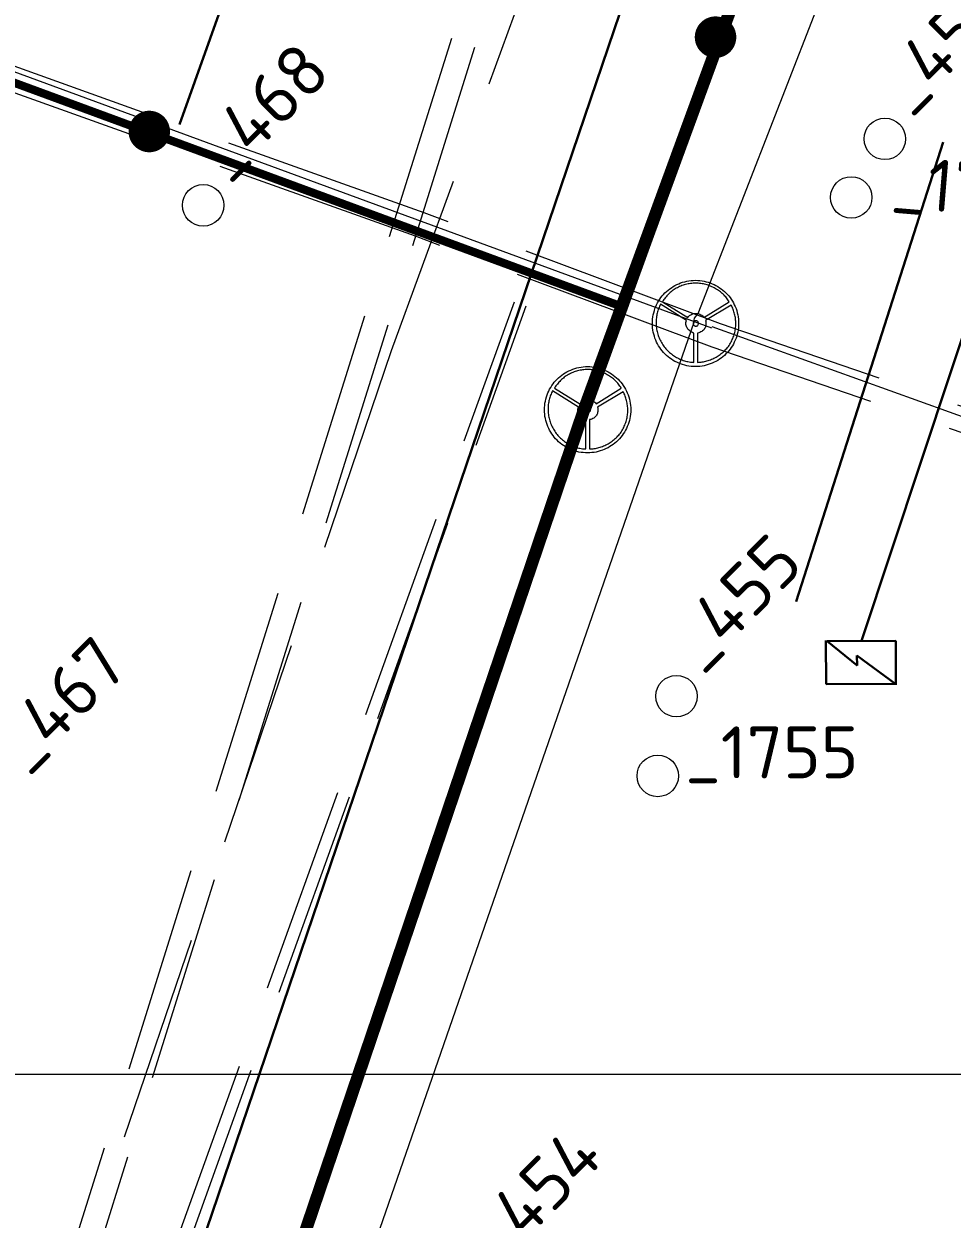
# Model space of a CAD drawing. Header units: millimetres. Extents: x 519 to 9564855, y -810 to 5021775.
# Drawn here: x 9531068.9 to 9531292.5, y 4998965.1 to 4999252.9 of the extents above; entities that cross this region are included whole.
import ezdxf

# ---------------------------------------------------------------- set-up
doc = ezdxf.new("R2010")
doc.units = ezdxf.units.MM
doc.header["$LTSCALE"] = 2
doc.header["$MEASUREMENT"] = 0
for name, pattern in [('92051501$0$DASHED', [0.75, 0.5, -0.25]), ('92051501$0$GROUND2', [35, 25, -10]), ('DASHED', [0.75, 0.5, -0.25])]:
    doc.linetypes.add(name, pattern=pattern)
for name, color, linetype in [('FIBERGLASS', 212, 'Continuous'), ('GRID_PULKOVO', 7, 'Continuous'), ('OilColl&Flowlines', 3, 'Continuous'), ('OLD WELLS(dr.bfr2000)', 24, 'Continuous'), ('ROAD_GROUND', 9, 'Continuous')]:
    doc.layers.add(name, color=color, linetype=linetype)
for name, color, linetype, lineweight in [('SteamInjInfrastructure', 25, 'Continuous', 100), ('Электро', 1, 'Continuous', 30), ('Электроснаб', 1, 'Continuous', 18), ('Электроснабжене', 1, 'Continuous', 18)]:
    doc.layers.add(name, color=color, linetype=linetype, lineweight=lineweight)
doc.styles.add('92051501$0$STANDARD', font='simplex.shx')
doc.styles.add('Elect', font='isocpeur.ttf')
doc.styles.add('GeoApp', font='', dxfattribs={"height": 1})
doc.styles.get('GeoApp').set_extended_font_data('D431', italic=True)
doc.linetypes.add('g5_122_n', pattern='A,1,-1,1.5,-0.3,["Н",GeoApp,S=1,R=0,X=0,Y=-0.5],-1.5,1.5,-1,4,-1,4,-1,3', length=20.8)
doc.linetypes.add('STM_LINE', pattern='A,0.5,-0.2,["S",92051501$0$STANDARD,S=0.1,R=0,X=-0.1,Y=-0.05],-0.05', length=0.75)

# ---------------------------------------------------------------- blocks, each defined once
blk = doc.blocks.new('A$C80b59c50')
at = {"color": 24, "linetype": 'g5_122_n', "lineweight": 30, "ltscale": 5}
blk.add_line((-987.71, -175.19, -25.78), (-1186.63, -760.58, -25.78), dxfattribs=at)

msp = doc.modelspace()

# ---------------------------------------------------------------- linework, layer by layer
at = {"layer": 'FIBERGLASS', "color": 5, "linetype": '92051501$0$DASHED', "lineweight": 0, "ltscale": 50}
for p, q in [((9531223.86101, 4999355.78128), (9531157.36101, 4999174.18128)), ((9531157.36101, 4999174.18128), (9531033.22401, 4998808.32628))]:
    msp.add_line(p, q, dxfattribs=at)
at = {"layer": 'FIBERGLASS', "linetype": 'DASHED', "lineweight": 0, "ltscale": 0.07, "const_width": 3}
msp.add_lwpolyline([(9531540.34582, 5000089.45611), (9531403.32848, 4999707.55452), (9531323.07565, 4999487.02054), (9531270.637, 4999342.455), (9531204.137, 4999160.855), (9531080, 4998795), (9531073, 4998720), (9531007, 4998000), (9530962, 4997500), (9530917, 4997000), (9530872, 4996500), (9530827, 4996000), (9530808, 4995740)], dxfattribs=at)
at = {"layer": 'GRID_PULKOVO', "lineweight": 0}
msp.add_line((9519000, 4999000), (9533000, 4999000), dxfattribs=at)
at = {"layer": 'OilColl&Flowlines', "lineweight": 0, "const_width": 2}
msp.add_lwpolyline([(9531270.637, 4999342.455), (9531205.437, 4999162.555), (9531204.737, 4999160.655), (9531204.137, 4999160.855), (9531212.837, 4999184.855), (9530837.037, 4999323.255), (9530845.737, 4999345.755)], dxfattribs=at)
at = {"layer": 'OilColl&Flowlines', "lineweight": 0, "const_width": 5}
for points in [[(9531235.7758, 4999252.18131, 1), (9531235.24716, 4999247.20933, 1)], [(9531099.37511, 4999229.46229, 1), (9531098.84646, 4999224.49031, 1)]]:
    msp.add_lwpolyline(points, format="xyb", close=True, dxfattribs=at)
at = {"layer": 'OilColl&Flowlines', "lineweight": 0}
for points in [[(9531204.69666, 4999170.36185), (9531204.69666, 4999170.36185), (9531205.22639, 4999170.35147), (9531205.74572, 4999170.30992), (9531206.26506, 4999170.23721), (9531206.77401, 4999170.15412), (9531207.27257, 4999170.02948), (9531207.76074, 4999169.89445), (9531208.24892, 4999169.72826), (9531208.71632, 4999169.5413), (9531209.17334, 4999169.33357), (9531209.61996, 4999169.10506), (9531210.05621, 4999168.85578), (9531210.48206, 4999168.58573), (9531210.88714, 4999168.2949), (9531211.28184, 4999167.9833), (9531211.65576, 4999167.66131), (9531212.01929, 4999167.31855), (9531212.36206, 4999166.95501), (9531212.69443, 4999166.58109), (9531213.00603, 4999166.1864), (9531213.29686, 4999165.78131), (9531213.56691, 4999165.35546), (9531213.8162, 4999164.91922), (9531214.0447, 4999164.47259), (9531214.26282, 4999164.01557), (9531214.44978, 4999163.53778), (9531214.61597, 4999163.06), (9531214.751, 4999162.56143), (9531214.86525, 4999162.06287), (9531214.95873, 4999161.55392), (9531215.03144, 4999161.03459), (9531215.07299, 4999160.50487), (9531215.08337, 4999159.97514), (9531215.08337, 4999159.97514), (9531215.07299, 4999159.43503), (9531215.03144, 4999158.90531), (9531214.95873, 4999158.38598), (9531214.86525, 4999157.87703), (9531214.751, 4999157.37847), (9531214.61597, 4999156.8799), (9531214.44978, 4999156.39173), (9531214.26282, 4999155.92433), (9531214.0447, 4999155.46731), (9531213.8162, 4999155.02068), (9531213.56691, 4999154.58444), (9531213.29686, 4999154.15859), (9531213.00603, 4999153.7535), (9531212.69443, 4999153.35881), (9531212.36206, 4999152.98489), (9531212.01929, 4999152.62135), (9531211.65576, 4999152.27859), (9531211.28184, 4999151.9566), (9531210.88714, 4999151.645), (9531210.48206, 4999151.35417), (9531210.05621, 4999151.08412), (9531209.61996, 4999150.83484), (9531209.17334, 4999150.60633), (9531208.71632, 4999150.3986), (9531208.24892, 4999150.21164), (9531207.76074, 4999150.05583), (9531207.27257, 4999149.91042), (9531206.77401, 4999149.79617), (9531206.26506, 4999149.70269), (9531205.74572, 4999149.64037), (9531205.22639, 4999149.59882), (9531204.69666, 4999149.58843), (9531204.69666, 4999149.58843), (9531204.15655, 4999149.59882), (9531203.62683, 4999149.64037), (9531203.1075, 4999149.70269), (9531202.59855, 4999149.79617), (9531202.0896, 4999149.91042), (9531201.60142, 4999150.05583), (9531201.11325, 4999150.21164), (9531200.64585, 4999150.3986), (9531200.17844, 4999150.60633), (9531199.73182, 4999150.83484), (9531199.29557, 4999151.08412), (9531198.88011, 4999151.35417), (9531198.47502, 4999151.645), (9531198.08033, 4999151.9566), (9531197.70641, 4999152.27859), (9531197.34287, 4999152.62135), (9531197.00011, 4999152.98489), (9531196.66774, 4999153.35881), (9531196.36652, 4999153.7535), (9531196.07569, 4999154.15859), (9531195.80564, 4999154.58444), (9531195.55636, 4999155.02068), (9531195.32785, 4999155.46731), (9531195.12012, 4999155.92433), (9531194.93316, 4999156.39173), (9531194.77735, 4999156.8799), (9531194.63194, 4999157.37847), (9531194.51769, 4999157.87703), (9531194.42421, 4999158.38598), (9531194.36189, 4999158.90531), (9531194.32034, 4999159.43503), (9531194.30995, 4999159.97514), (9531194.30995, 4999159.97514), (9531194.32034, 4999160.50487), (9531194.36189, 4999161.03459), (9531194.42421, 4999161.55392), (9531194.51769, 4999162.06287), (9531194.63194, 4999162.56143), (9531194.77735, 4999163.06), (9531194.93316, 4999163.53778), (9531195.12012, 4999164.01557), (9531195.32785, 4999164.47259), (9531195.55636, 4999164.91922), (9531195.80564, 4999165.35546), (9531196.07569, 4999165.78131), (9531196.36652, 4999166.1864), (9531196.66774, 4999166.58109), (9531197.00011, 4999166.95501), (9531197.34287, 4999167.31855), (9531197.70641, 4999167.66131), (9531198.08033, 4999167.9833), (9531198.47502, 4999168.2949), (9531198.88011, 4999168.58573), (9531199.29557, 4999168.85578), (9531199.73182, 4999169.10506), (9531200.17844, 4999169.33357), (9531200.64585, 4999169.5413), (9531201.11325, 4999169.72826), (9531201.60142, 4999169.89445), (9531202.0896, 4999170.02948), (9531202.59855, 4999170.15412), (9531203.1075, 4999170.23721), (9531203.62683, 4999170.30992), (9531204.15655, 4999170.35147), (9531204.69666, 4999170.36185)], [(9531202.82706, 4999161.39812), (9531202.82706, 4999161.39812), (9531203.03479, 4999161.6474), (9531203.27368, 4999161.86552), (9531203.53335, 4999162.0421), (9531203.79302, 4999162.17713), (9531204.07346, 4999162.27061), (9531204.36429, 4999162.34331), (9531204.65512, 4999162.37447), (9531204.94594, 4999162.37447), (9531205.22639, 4999162.34331), (9531205.50683, 4999162.28099), (9531205.76649, 4999162.1979), (9531206.00539, 4999162.08365), (9531206.2339, 4999161.94862), (9531206.42086, 4999161.78243), (9531206.58704, 4999161.60586), (9531206.72207, 4999161.39812), (9531212.80868, 4999165.21005), (9531212.80868, 4999165.21005), (9531212.66327, 4999165.44894), (9531212.49708, 4999165.67745), (9531212.3309, 4999165.90595), (9531212.15432, 4999166.13446), (9531211.96736, 4999166.35258), (9531211.7804, 4999166.5707), (9531211.57267, 4999166.77844), (9531211.36493, 4999166.98617), (9531211.14681, 4999167.18352), (9531210.92869, 4999167.38087), (9531210.6898, 4999167.56783), (9531210.4509, 4999167.7444), (9531210.21201, 4999167.92098), (9531209.96273, 4999168.08716), (9531209.70306, 4999168.25335), (9531209.44339, 4999168.39877), (9531209.17334, 4999168.54418), (9531208.90328, 4999168.68959), (9531208.62284, 4999168.81423), (9531208.3424, 4999168.93887), (9531208.06196, 4999169.05313), (9531207.77113, 4999169.157), (9531207.4803, 4999169.25048), (9531207.18947, 4999169.33357), (9531206.88826, 4999169.41666), (9531206.58704, 4999169.47898), (9531206.28583, 4999169.5413), (9531205.97423, 4999169.59324), (9531205.67301, 4999169.6244), (9531205.36141, 4999169.65556), (9531205.04981, 4999169.66594), (9531204.73821, 4999169.67633), (9531204.73821, 4999169.67633), (9531204.42661, 4999169.66594), (9531204.11501, 4999169.65556), (9531203.80341, 4999169.6244), (9531203.4918, 4999169.59324), (9531203.19059, 4999169.5413), (9531202.88938, 4999169.48937), (9531202.58816, 4999169.42705), (9531202.29733, 4999169.35434), (9531201.99612, 4999169.26086), (9531201.71568, 4999169.16738), (9531201.42485, 4999169.0739), (9531201.14441, 4999168.95965), (9531200.87435, 4999168.83501), (9531200.6043, 4999168.71037), (9531200.33424, 4999168.57534), (9531200.07458, 4999168.42993), (9531199.81491, 4999168.28451), (9531199.56563, 4999168.11832), (9531199.31635, 4999167.95214), (9531199.07745, 4999167.78595), (9531198.84895, 4999167.59899), (9531198.62044, 4999167.41203), (9531198.40232, 4999167.22507), (9531198.1842, 4999167.01733), (9531197.97646, 4999166.8096), (9531197.77911, 4999166.60186), (9531197.59215, 4999166.38374), (9531197.40519, 4999166.15524), (9531197.22862, 4999165.92673), (9531197.05204, 4999165.69822), (9531196.89624, 4999165.45933), (9531196.74044, 4999165.21005), (9531202.82706, 4999161.39812)], [(9531204.29158, 4999157.5862), (9531204.29158, 4999157.5862), (9531204.05269, 4999157.66929), (9531203.82418, 4999157.76277), (9531203.59567, 4999157.88741), (9531203.38794, 4999158.02244), (9531203.19059, 4999158.17824), (9531203.01402, 4999158.34443), (9531202.84783, 4999158.53139), (9531202.7128, 4999158.72874), (9531202.58816, 4999158.93647), (9531202.48429, 4999159.15459), (9531202.41159, 4999159.3831), (9531202.35965, 4999159.622), (9531202.33888, 4999159.87128), (9531202.34927, 4999160.12056), (9531202.39081, 4999160.36984), (9531202.46352, 4999160.62951), (9531196.26265, 4999164.52452), (9531196.26265, 4999164.52452), (9531196.12763, 4999164.27524), (9531196.00299, 4999164.02596), (9531195.88873, 4999163.76629), (9531195.78487, 4999163.50662), (9531195.681, 4999163.23657), (9531195.58752, 4999162.95613), (9531195.50442, 4999162.68607), (9531195.43172, 4999162.39525), (9531195.3694, 4999162.11481), (9531195.31746, 4999161.82398), (9531195.26553, 4999161.53315), (9531195.23437, 4999161.24232), (9531195.20321, 4999160.94111), (9531195.18244, 4999160.63989), (9531195.17205, 4999160.33868), (9531195.17205, 4999160.03746), (9531195.18244, 4999159.73625), (9531195.20321, 4999159.43503), (9531195.22398, 4999159.12343), (9531195.26553, 4999158.82222), (9531195.30708, 4999158.521), (9531195.3694, 4999158.21979), (9531195.43172, 4999157.91857), (9531195.50442, 4999157.61736), (9531195.58752, 4999157.31615), (9531195.681, 4999157.02532), (9531195.78487, 4999156.73449), (9531195.89912, 4999156.44366), (9531196.02376, 4999156.15283), (9531196.15879, 4999155.87239), (9531196.3042, 4999155.59195), (9531196.46, 4999155.31151), (9531196.46, 4999155.31151), (9531196.6158, 4999155.04146), (9531196.79238, 4999154.78179), (9531196.95856, 4999154.52212), (9531197.14552, 4999154.27284), (9531197.34287, 4999154.03394), (9531197.54022, 4999153.79505), (9531197.73757, 4999153.56654), (9531197.95569, 4999153.34842), (9531198.16342, 4999153.14069), (9531198.39193, 4999152.93295), (9531198.62044, 4999152.73561), (9531198.85933, 4999152.54865), (9531199.09823, 4999152.36168), (9531199.33712, 4999152.1955), (9531199.5864, 4999152.02931), (9531199.84607, 4999151.87351), (9531200.09535, 4999151.71771), (9531200.3654, 4999151.58268), (9531200.62507, 4999151.44765), (9531200.89513, 4999151.32301), (9531201.16518, 4999151.20876), (9531201.44562, 4999151.10489), (9531201.71568, 4999151.00103), (9531201.99612, 4999150.91793), (9531202.28695, 4999150.83484), (9531202.56739, 4999150.76213), (9531202.84783, 4999150.69981), (9531203.13866, 4999150.64788), (9531203.42948, 4999150.59594), (9531203.70993, 4999150.56478), (9531204.00075, 4999150.54401), (9531204.29158, 4999150.52324), (9531204.29158, 4999157.5862)], [(9531207.08561, 4999160.62951), (9531207.08561, 4999160.62951), (9531207.14793, 4999160.35945), (9531207.17909, 4999160.0894), (9531207.17909, 4999159.82973), (9531207.15831, 4999159.58045), (9531207.11677, 4999159.33117), (9531207.05445, 4999159.09227), (9531206.96097, 4999158.87415), (9531206.8571, 4999158.66642), (9531206.72207, 4999158.46907), (9531206.55588, 4999158.28211), (9531206.37931, 4999158.12631), (9531206.18196, 4999157.97051), (9531205.96384, 4999157.84587), (9531205.72495, 4999157.742), (9531205.46528, 4999157.64852), (9531205.18484, 4999157.5862), (9531205.18484, 4999150.52324), (9531205.18484, 4999150.52324), (9531205.46528, 4999150.53362), (9531205.74572, 4999150.5544), (9531206.02616, 4999150.58556), (9531206.3066, 4999150.6271), (9531206.58704, 4999150.67904), (9531206.86749, 4999150.73097), (9531207.14793, 4999150.80368), (9531207.42837, 4999150.87638), (9531207.70881, 4999150.95948), (9531207.98925, 4999151.05296), (9531208.26969, 4999151.15683), (9531208.53975, 4999151.26069), (9531208.8098, 4999151.38533), (9531209.07986, 4999151.50997), (9531209.34991, 4999151.645), (9531209.60958, 4999151.79042), (9531209.86925, 4999151.93583), (9531210.12891, 4999152.10202), (9531210.37819, 4999152.2682), (9531210.62747, 4999152.44478), (9531210.86637, 4999152.62135), (9531211.10526, 4999152.8187), (9531211.33377, 4999153.01605), (9531211.56228, 4999153.22378), (9531211.7804, 4999153.43152), (9531211.98813, 4999153.66002), (9531212.19587, 4999153.88853), (9531212.39322, 4999154.12743), (9531212.58018, 4999154.36632), (9531212.76714, 4999154.6156), (9531212.93332, 4999154.87527), (9531213.09951, 4999155.14532), (9531213.09951, 4999155.14532), (9531213.25531, 4999155.42576), (9531213.40073, 4999155.70621), (9531213.53575, 4999155.99703), (9531213.66039, 4999156.27747), (9531213.76426, 4999156.5683), (9531213.86813, 4999156.86952), (9531213.96161, 4999157.16034), (9531214.0447, 4999157.45117), (9531214.11741, 4999157.75239), (9531214.19012, 4999158.0536), (9531214.24205, 4999158.34443), (9531214.2836, 4999158.64564), (9531214.31476, 4999158.94686), (9531214.34592, 4999159.24807), (9531214.3563, 4999159.5389), (9531214.36669, 4999159.84012), (9531214.36669, 4999160.14133), (9531214.34592, 4999160.43216), (9531214.32514, 4999160.72299), (9531214.29398, 4999161.0242), (9531214.26282, 4999161.31503), (9531214.21089, 4999161.59547), (9531214.15896, 4999161.8863), (9531214.08625, 4999162.16674), (9531214.01354, 4999162.44718), (9531213.93045, 4999162.72762), (9531213.83697, 4999163.00806), (9531213.74349, 4999163.27812), (9531213.62923, 4999163.53778), (9531213.51498, 4999163.80784), (9531213.39034, 4999164.06751), (9531213.25531, 4999164.31679), (9531207.08561, 4999160.62951)], [(9531204.77976, 4999160.62951), (9531204.77976, 4999160.62951), (9531204.64473, 4999160.61912), (9531204.52009, 4999160.57757), (9531204.41622, 4999160.51525), (9531204.31235, 4999160.44255), (9531204.23965, 4999160.33868), (9531204.17733, 4999160.23481), (9531204.13578, 4999160.11017), (9531204.12539, 4999159.97514), (9531204.12539, 4999159.97514), (9531204.13578, 4999159.84012), (9531204.17733, 4999159.72586), (9531204.23965, 4999159.61161), (9531204.31235, 4999159.51813), (9531204.41622, 4999159.43503), (9531204.52009, 4999159.3831), (9531204.64473, 4999159.34155), (9531204.77976, 4999159.33117), (9531204.77976, 4999159.33117), (9531204.91478, 4999159.34155), (9531205.02904, 4999159.3831), (9531205.14329, 4999159.43503), (9531205.23677, 4999159.51813), (9531205.31987, 4999159.61161), (9531205.3718, 4999159.72586), (9531205.41335, 4999159.84012), (9531205.42373, 4999159.97514), (9531205.42373, 4999159.97514), (9531205.41335, 4999160.11017), (9531205.3718, 4999160.23481), (9531205.31987, 4999160.33868), (9531205.23677, 4999160.44255), (9531205.14329, 4999160.51525), (9531205.02904, 4999160.57757), (9531204.91478, 4999160.61912), (9531204.77976, 4999160.62951)]]:
    msp.add_lwpolyline(points, dxfattribs=at)
at = {"layer": 'OLD WELLS(dr.bfr2000)', "lineweight": 0}
for centre in [(9531276.3, 4999225.2), (9531268.2, 4999211.1), (9531112.1, 4999209.2), (9531226.1, 4999091), (9531221.6, 4999071.8)]:
    msp.add_circle(centre, 5, dxfattribs=at)
at = {"layer": 'ROAD_GROUND', "linetype": '92051501$0$GROUND2', "lineweight": 0}
for points in [[(9531308.71398, 4999653.51574), (9531276.437, 4999583.355), (9531052.537, 4998868.155), (9531038.337, 4998758.655), (9530937.137, 4997742.255)], [(9531314.16483, 4999651.00811), (9531282.04828, 4999581.1961), (9531058.41971, 4998866.86311), (9531044.29864, 4998757.97181), (9530943.10748, 4997741.66054)], [(9531625.15206, 4999005.33816), (9531577.19413, 4999032.94136), (9531558.79652, 4999042.05651), (9531543.62613, 4999071.91641), (9531447.78333, 4999105.7877), (9531341.18814, 4999144.94144), (9531236.68357, 4999180.67048), (9531165.31943, 4999207.38182), (9531061.81653, 4999244.36765), (9530993.19149, 4999268.10225), (9530922.65195, 4999289.02208)], [(9531380.13313, 4999124.24451), (9531339.183, 4999139.286), (9531234.661, 4999175.021), (9531163.25816, 4999201.74682), (9531059.85536, 4999238.69722), (9530991.357, 4999262.388), (9530920.94597, 4999283.26971)], [(9531080.2253, 4998888.9996), (9531187.057, 4999185.994)], [(9531083.04822, 4998887.98416), (9531189.87992, 4999184.97857)]]:
    msp.add_lwpolyline(points, dxfattribs=at)
at = {"layer": 'SteamInjInfrastructure', "color": 6, "linetype": 'STM_LINE', "lineweight": 0, "ltscale": 15}
for p, q in [((9531231.29058, 4999183.11726), (9531451.884, 4999750.008)), ((9530888.188, 4999306.873), (9531234.569, 4999179.685)), ((9531225.28772, 4999189.64221, 0), (9531225.72397, 4999189.89147, 0)), ((9531225.72397, 4999189.89147, 0), (9531226.17061, 4999190.11997, 0)), ((9531226.17061, 4999190.11997, 0), (9531226.63802, 4999190.32768, 0)), ((9531226.63802, 4999190.32768, 0), (9531227.10542, 4999190.51463, 0)), ((9531227.10542, 4999190.51463, 0), (9531227.59361, 4999190.6808, 0)), ((9531227.417, 4999189.86025, 0), (9531227.13656, 4999189.74601, 0)), ((9531227.70783, 4999189.95372, 0), (9531227.417, 4999189.86025, 0)), ((9531227.59361, 4999190.6808, 0), (9531228.08178, 4999190.81581, 0)), ((9531227.98828, 4999190.04719, 0), (9531227.70783, 4999189.95372, 0)), ((9531228.2895, 4999190.14066, 0), (9531227.98828, 4999190.04719, 0)), ((9531228.08178, 4999190.81581, 0), (9531228.59074, 4999190.94043, 0)), ((9531228.58033, 4999190.21336, 0), (9531228.2895, 4999190.14066, 0)), ((9531228.88154, 4999190.27567, 0), (9531228.58033, 4999190.21336, 0)), ((9531228.59074, 4999190.94043, 0), (9531229.09969, 4999191.0235, 0)), ((9531229.18276, 4999190.32759, 0), (9531228.88154, 4999190.27567, 0)), ((9531229.09969, 4999191.0235, 0), (9531229.61903, 4999191.09619, 0)), ((9531229.48398, 4999190.37951, 0), (9531229.18276, 4999190.32759, 0)), ((9531229.79558, 4999190.41066, 0), (9531229.48398, 4999190.37951, 0)), ((9531229.61903, 4999191.09619, 0), (9531230.14875, 4999191.13772, 0)), ((9531230.10718, 4999190.44181, 0), (9531229.79558, 4999190.41066, 0)), ((9531230.41878, 4999190.45219, 0), (9531230.10718, 4999190.44181, 0)), ((9531230.14875, 4999191.13772, 0), (9531230.68886, 4999191.14809, 0)), ((9531230.73038, 4999190.46256, 0), (9531230.41878, 4999190.45219, 0)), ((9531230.68886, 4999191.14809, 0), (9531231.21858, 4999191.13768, 0)), ((9531231.04198, 4999190.45216, 0), (9531230.73038, 4999190.46256, 0)), ((9531231.35359, 4999190.44176, 0), (9531231.04198, 4999190.45216, 0)), ((9531231.21858, 4999191.13768, 0), (9531231.73792, 4999191.09611, 0)), ((9531231.66519, 4999190.41059, 0), (9531231.35359, 4999190.44176, 0)), ((9531231.9664, 4999190.37942, 0), (9531231.66519, 4999190.41059, 0)), ((9531231.73792, 4999191.09611, 0), (9531232.25725, 4999191.02339, 0)), ((9531232.278, 4999190.32748, 0), (9531231.9664, 4999190.37942, 0)), ((9531232.25725, 4999191.02339, 0), (9531232.7662, 4999190.94028, 0)), ((9531232.57921, 4999190.26515, 0), (9531232.278, 4999190.32748, 0)), ((9531232.88042, 4999190.20281, 0), (9531232.57921, 4999190.26515, 0)), ((9531232.7662, 4999190.94028, 0), (9531233.26475, 4999190.81562, 0)), ((9531233.18163, 4999190.11971, 0), (9531232.88042, 4999190.20281, 0)), ((9531233.47246, 4999190.03661, 0), (9531233.18163, 4999190.11971, 0)), ((9531233.26475, 4999190.81562, 0), (9531233.75292, 4999190.68057, 0)), ((9531233.76328, 4999189.94311, 0), (9531233.47246, 4999190.03661, 0)), ((9531233.75292, 4999190.68057, 0), (9531234.24109, 4999190.51437, 0)), ((9531234.05411, 4999189.83924, 0), (9531233.76328, 4999189.94311, 0)), ((9531234.33455, 4999189.72497, 0), (9531234.05411, 4999189.83924, 0)), ((9531234.24109, 4999190.51437, 0), (9531234.70849, 4999190.32739, 0)), ((9531234.70849, 4999190.32739, 0), (9531235.1655, 4999190.11964, 0)), ((9531235.1655, 4999190.11964, 0), (9531235.61212, 4999189.89111, 0)), ((9531235.61212, 4999189.89111, 0), (9531236.04835, 4999189.64182, 0)), ((9531222.06772, 4999186.56786, 0), (9531222.35857, 4999186.97293, 0)), ((9531222.35857, 4999186.97293, 0), (9531222.6598, 4999187.36762, 0)), ((9531222.6598, 4999187.36762, 0), (9531222.99218, 4999187.74153, 0)), ((9531222.99218, 4999187.74153, 0), (9531223.33496, 4999188.10505, 0)), ((9531223.39724, 4999186.94173, 0), (9531223.22066, 4999186.71323, 0)), ((9531223.33496, 4999188.10505, 0), (9531223.69851, 4999188.4478, 0)), ((9531223.58421, 4999187.17023, 0), (9531223.39724, 4999186.94173, 0)), ((9531223.77118, 4999187.38835, 0), (9531223.58421, 4999187.17023, 0)), ((9531223.69851, 4999188.4478, 0), (9531224.07244, 4999188.76977, 0)), ((9531223.96853, 4999187.59608, 0), (9531223.77118, 4999187.38835, 0)), ((9531224.17627, 4999187.8038, 0), (9531223.96853, 4999187.59608, 0)), ((9531224.07244, 4999188.76977, 0), (9531224.46715, 4999189.08136, 0)), ((9531224.3944, 4999188.01153, 0), (9531224.17627, 4999187.8038, 0)), ((9531224.61253, 4999188.19848, 0), (9531224.3944, 4999188.01153, 0)), ((9531224.46715, 4999189.08136, 0), (9531224.87224, 4999189.37217, 0)), ((9531224.84104, 4999188.38543, 0), (9531224.61253, 4999188.19848, 0)), ((9531225.06956, 4999188.57239, 0), (9531224.84104, 4999188.38543, 0)), ((9531224.87224, 4999189.37217, 0), (9531225.28772, 4999189.64221, 0)), ((9531225.30846, 4999188.73856, 0), (9531225.06956, 4999188.57239, 0)), ((9531225.55775, 4999188.90474, 0), (9531225.30846, 4999188.73856, 0)), ((9531225.80703, 4999189.07092, 0), (9531225.55775, 4999188.90474, 0)), ((9531226.06671, 4999189.21633, 0), (9531225.80703, 4999189.07092, 0)), ((9531226.32638, 4999189.36173, 0), (9531226.06671, 4999189.21633, 0)), ((9531226.59644, 4999189.49675, 0), (9531226.32638, 4999189.36173, 0)), ((9531226.8665, 4999189.62138, 0), (9531226.59644, 4999189.49675, 0)), ((9531227.13656, 4999189.74601, 0), (9531226.8665, 4999189.62138, 0)), ((9531234.61498, 4999189.60032, 0), (9531234.33455, 4999189.72497, 0)), ((9531234.89542, 4999189.47567, 0), (9531234.61498, 4999189.60032, 0)), ((9531235.16547, 4999189.33025, 0), (9531234.89542, 4999189.47567, 0)), ((9531235.43552, 4999189.18482, 0), (9531235.16547, 4999189.33025, 0)), ((9531235.69518, 4999189.0394, 0), (9531235.43552, 4999189.18482, 0)), ((9531235.95484, 4999188.8732, 0), (9531235.69518, 4999189.0394, 0)), ((9531236.20412, 4999188.70701, 0), (9531235.95484, 4999188.8732, 0)), ((9531236.04835, 4999189.64182, 0), (9531236.4742, 4999189.37175, 0)), ((9531236.443, 4999188.53042, 0), (9531236.20412, 4999188.70701, 0)), ((9531236.68189, 4999188.35384, 0), (9531236.443, 4999188.53042, 0)), ((9531236.4742, 4999189.37175, 0), (9531236.87927, 4999189.0809, 0)), ((9531236.92078, 4999188.16687, 0), (9531236.68189, 4999188.35384, 0)), ((9531236.87927, 4999189.0809, 0), (9531237.27395, 4999188.76929, 0)), ((9531237.13889, 4999187.96952, 0), (9531236.92078, 4999188.16687, 0)), ((9531237.35701, 4999187.77216, 0), (9531237.13889, 4999187.96952, 0)), ((9531237.27395, 4999188.76929, 0), (9531237.64786, 4999188.44729, 0)), ((9531237.56473, 4999187.56442, 0), (9531237.35701, 4999187.77216, 0)), ((9531237.77246, 4999187.35668, 0), (9531237.56473, 4999187.56442, 0)), ((9531237.64786, 4999188.44729, 0), (9531238.01138, 4999188.10451, 0)), ((9531237.95941, 4999187.13855, 0), (9531237.77246, 4999187.35668, 0)), ((9531238.14637, 4999186.92042, 0), (9531237.95941, 4999187.13855, 0)), ((9531238.01138, 4999188.10451, 0), (9531238.35413, 4999187.74096, 0)), ((9531238.32293, 4999186.69191, 0), (9531238.14637, 4999186.92042, 0)), ((9531238.35413, 4999187.74096, 0), (9531238.68649, 4999187.36703, 0)), ((9531238.68649, 4999187.36703, 0), (9531238.99808, 4999186.97232, 0)), ((9531238.99808, 4999186.97232, 0), (9531239.28889, 4999186.56723, 0)), ((9531220.76929, 4999183.84659, 0), (9531220.9251, 4999184.32437, 0)), ((9531220.9251, 4999184.32437, 0), (9531221.11208, 4999184.80215, 0)), ((9531221.11208, 4999184.80215, 0), (9531221.31983, 4999185.25916, 0)), ((9531221.31983, 4999185.25916, 0), (9531221.54836, 4999185.70578, 0)), ((9531221.54836, 4999185.70578, 0), (9531221.79766, 4999186.14202, 0)), ((9531221.69834, 4999184.09965), (9531221.60486, 4999183.8192)), ((9531221.8022, 4999184.3697), (9531221.69834, 4999184.09965)), ((9531221.79766, 4999186.14202, 0), (9531222.06772, 4999186.56786, 0)), ((9531221.90607, 4999184.62937), (9531221.8022, 4999184.3697)), ((9531222.02032, 4999184.88904), (9531221.90607, 4999184.62937)), ((9531222.14496, 4999185.13832), (9531222.02032, 4999184.88904)), ((9531222.27999, 4999185.3876), (9531222.14496, 4999185.13832)), ((9531228.48086, 4999181.49258), (9531222.27999, 4999185.3876)), ((9531222.88826, 4999186.24584, 0), (9531222.73245, 4999185.99657, 0)), ((9531222.73245, 4999185.99657, 0), (9531228.81893, 4999182.18442, 0)), ((9531223.04407, 4999186.48473, 0), (9531222.88826, 4999186.24584, 0)), ((9531223.22066, 4999186.71323, 0), (9531223.04407, 4999186.48473, 0)), ((9531232.71394, 4999182.18428, 0), (9531238.80069, 4999185.99598, 0)), ((9531239.27265, 4999185.17986), (9531233.10294, 4999181.49258)), ((9531238.48911, 4999186.46339, 0), (9531238.32293, 4999186.69191, 0)), ((9531238.65529, 4999186.23488, 0), (9531238.48911, 4999186.46339, 0)), ((9531238.80069, 4999185.99598, 0), (9531238.65529, 4999186.23488, 0)), ((9531239.40768, 4999184.93058), (9531239.27265, 4999185.17986)), ((9531239.28889, 4999186.56723, 0), (9531239.55893, 4999186.14137, 0)), ((9531239.53232, 4999184.67091), (9531239.40768, 4999184.93058)), ((9531239.64657, 4999184.40086), (9531239.53232, 4999184.67091)), ((9531239.55893, 4999186.14137, 0), (9531239.8082, 4999185.70512, 0)), ((9531239.76083, 4999184.14119), (9531239.64657, 4999184.40086)), ((9531239.85431, 4999183.87114), (9531239.76083, 4999184.14119)), ((9531239.8082, 4999185.70512, 0), (9531240.03669, 4999185.25848, 0)), ((9531240.03669, 4999185.25848, 0), (9531240.25479, 4999184.80146, 0)), ((9531240.25479, 4999184.80146, 0), (9531240.44173, 4999184.32366, 0)), ((9531240.44173, 4999184.32366, 0), (9531240.6079, 4999183.84587, 0)), ((9531220.30177, 4999180.76175, 0), (9531220.31218, 4999181.29148, 0)), ((9531220.31218, 4999181.29148, 0), (9531220.35374, 4999181.8212, 0)), ((9531220.35374, 4999181.8212, 0), (9531220.41608, 4999182.34053, 0)), ((9531220.41608, 4999182.34053, 0), (9531220.50958, 4999182.84948, 0)), ((9531220.50958, 4999182.84948, 0), (9531220.62385, 4999183.34803, 0)), ((9531220.62385, 4999183.34803, 0), (9531220.76929, 4999183.84659, 0)), ((9531221.19977, 4999181.50297), (9531221.18939, 4999181.20175)), ((9531221.18939, 4999181.20175), (9531221.18939, 4999180.90054)), ((9531221.22055, 4999181.80418), (9531221.19977, 4999181.50297)), ((9531221.25171, 4999182.1054), (9531221.22055, 4999181.80418)), ((9531221.28287, 4999182.39622), (9531221.25171, 4999182.1054)), ((9531221.3348, 4999182.68705), (9531221.28287, 4999182.39622)), ((9531221.38673, 4999182.97788), (9531221.3348, 4999182.68705)), ((9531221.44905, 4999183.25832), (9531221.38673, 4999182.97788)), ((9531221.52176, 4999183.54915), (9531221.44905, 4999183.25832)), ((9531221.60486, 4999183.8192), (9531221.52176, 4999183.54915)), ((9531228.3666, 4999180.98363), (9531228.40815, 4999181.23291)), ((9531228.40815, 4999181.23291), (9531228.48086, 4999181.49258)), ((9531228.81893, 4999182.18442, 0), (9531229.02667, 4999182.4337, 0)), ((9531229.02667, 4999182.4337, 0), (9531229.26557, 4999182.65181, 0)), ((9531229.26557, 4999182.65181, 0), (9531229.52525, 4999182.82837, 0)), ((9531229.52525, 4999182.82837, 0), (9531229.78492, 4999182.96339, 0)), ((9531229.78492, 4999182.96339, 0), (9531230.06536, 4999183.05686, 0)), ((9531230.06536, 4999183.05686, 0), (9531230.35619, 4999183.12956, 0)), ((9531230.30558, 4999181.09426), (9531230.43158, 4999182.00326)), ((9531230.35619, 4999183.12956, 0), (9531230.64702, 4999183.16071, 0)), ((9531230.43158, 4999182.00326), (9531231.29058, 4999183.11726)), ((9531230.64702, 4999183.16071, 0), (9531230.93785, 4999183.1607, 0)), ((9531230.93785, 4999183.1607, 0), (9531231.21829, 4999183.12953, 0)), ((9531231.21829, 4999183.12953, 0), (9531231.49873, 4999183.0672, 0)), ((9531231.49873, 4999183.0672, 0), (9531231.75839, 4999182.98409, 0)), ((9531231.75839, 4999182.98409, 0), (9531231.99728, 4999182.86983, 0)), ((9531231.99728, 4999182.86983, 0), (9531232.22579, 4999182.73479, 0)), ((9531232.22579, 4999182.73479, 0), (9531232.41274, 4999182.5686, 0)), ((9531232.41274, 4999182.5686, 0), (9531232.57892, 4999182.39202, 0)), ((9531232.57892, 4999182.39202, 0), (9531232.71394, 4999182.18428, 0)), ((9531233.10294, 4999181.49258), (9531233.16526, 4999181.22253)), ((9531233.16526, 4999181.22253), (9531233.19642, 4999180.95247)), ((9531239.94779, 4999183.5907), (9531239.85431, 4999183.87114)), ((9531240.03088, 4999183.31026), (9531239.94779, 4999183.5907)), ((9531240.10359, 4999183.02981), (9531240.03088, 4999183.31026)), ((9531240.17629, 4999182.74937), (9531240.10359, 4999183.02981)), ((9531240.22823, 4999182.45855), (9531240.17629, 4999182.74937)), ((9531240.28016, 4999182.1781), (9531240.22823, 4999182.45855)), ((9531240.31132, 4999181.88728), (9531240.28016, 4999182.1781)), ((9531240.34248, 4999181.58606), (9531240.31132, 4999181.88728)), ((9531240.36325, 4999181.29523), (9531240.34248, 4999181.58606)), ((9531240.38403, 4999181.00441), (9531240.36325, 4999181.29523)), ((9531240.6079, 4999183.84587, 0), (9531240.74291, 4999183.3473, 0)), ((9531240.74291, 4999183.3473, 0), (9531240.85715, 4999182.84873, 0)), ((9531240.85715, 4999182.84873, 0), (9531240.95061, 4999182.33978, 0)), ((9531240.95061, 4999182.33978, 0), (9531241.0233, 4999181.82044, 0)), ((9531241.0233, 4999181.82044, 0), (9531241.06483, 4999181.29072, 0)), ((9531241.06483, 4999181.29072, 0), (9531241.07519, 4999180.761, 0)), ((9531230.28007, 4999181.01743, 0), (9531105.98198, 4998822.52197, 0)), ((9531220.31214, 4999180.22164, 0), (9531220.30177, 4999180.76175, 0)), ((9531220.35367, 4999179.69192, 0), (9531220.31214, 4999180.22164, 0)), ((9531220.41597, 4999179.17258, 0), (9531220.35367, 4999179.69192, 0)), ((9531220.50943, 4999178.66363, 0), (9531220.41597, 4999179.17258, 0)), ((9531220.62366, 4999178.16506, 0), (9531220.50943, 4999178.66363, 0)), ((9531221.18939, 4999180.90054), (9531221.19977, 4999180.59932)), ((9531221.19977, 4999180.59932), (9531221.22055, 4999180.29811)), ((9531221.22055, 4999180.29811), (9531221.24132, 4999179.98651)), ((9531221.24132, 4999179.98651), (9531221.28287, 4999179.68529)), ((9531221.28287, 4999179.68529), (9531221.32441, 4999179.38408)), ((9531221.32441, 4999179.38408), (9531221.38673, 4999179.08286)), ((9531221.38673, 4999179.08286), (9531221.44905, 4999178.78165)), ((9531221.44905, 4999178.78165), (9531221.52176, 4999178.48044)), ((9531221.52176, 4999178.48044), (9531221.60486, 4999178.17922)), ((9531228.35622, 4999180.73435), (9531228.3666, 4999180.98363)), ((9531228.37699, 4999180.48507), (9531228.35622, 4999180.73435)), ((9531228.42892, 4999180.24618), (9531228.37699, 4999180.48507)), ((9531228.50163, 4999180.01767), (9531228.42892, 4999180.24618)), ((9531228.6055, 4999179.79955), (9531228.50163, 4999180.01767)), ((9531228.73014, 4999179.59181), (9531228.6055, 4999179.79955)), ((9531228.86517, 4999179.39447), (9531228.73014, 4999179.59181)), ((9531229.03135, 4999179.2075), (9531228.86517, 4999179.39447)), ((9531229.20793, 4999179.04132), (9531229.03135, 4999179.2075)), ((9531229.40527, 4999178.88552), (9531229.20793, 4999179.04132)), ((9531229.61301, 4999178.75049), (9531229.40527, 4999178.88552)), ((9531229.84152, 4999178.62585), (9531229.61301, 4999178.75049)), ((9531230.07002, 4999178.53237), (9531229.84152, 4999178.62585)), ((9531230.30892, 4999178.44927), (9531230.07002, 4999178.53237)), ((9531230.30892, 4999171.38631), (9531230.30892, 4999178.44927)), ((9531231.48262, 4999178.5116), (9531231.20218, 4999178.44927)), ((9531231.20218, 4999178.44927), (9531231.20218, 4999171.38631)), ((9531231.74228, 4999178.60508), (9531231.48262, 4999178.5116)), ((9531231.98118, 4999178.70894), (9531231.74228, 4999178.60508)), ((9531232.1993, 4999178.83358), (9531231.98118, 4999178.70894)), ((9531232.39665, 4999178.98938), (9531232.1993, 4999178.83358)), ((9531232.57322, 4999179.14518), (9531232.39665, 4999178.98938)), ((9531232.73941, 4999179.33215), (9531232.57322, 4999179.14518)), ((9531232.87444, 4999179.52949), (9531232.73941, 4999179.33215)), ((9531232.9783, 4999179.73723), (9531232.87444, 4999179.52949)), ((9531233.07178, 4999179.95535), (9531232.9783, 4999179.73723)), ((9531233.1341, 4999180.19424), (9531233.07178, 4999179.95535)), ((9531233.17565, 4999180.44352), (9531233.1341, 4999180.19424)), ((9531233.19642, 4999180.6928), (9531233.17565, 4999180.44352)), ((9531233.19642, 4999180.95247), (9531233.19642, 4999180.6928)), ((9531234.61917, 4999180.04693), (9531811.567, 4998972.296)), ((9531239.97895, 4999178.02342), (9531240.06204, 4999178.31425)), ((9531240.06204, 4999178.31425), (9531240.13475, 4999178.61546)), ((9531240.13475, 4999178.61546), (9531240.20745, 4999178.91668)), ((9531240.20745, 4999178.91668), (9531240.25939, 4999179.2075)), ((9531240.25939, 4999179.2075), (9531240.30093, 4999179.50872)), ((9531240.30093, 4999179.50872), (9531240.33209, 4999179.80993)), ((9531240.33209, 4999179.80993), (9531240.36325, 4999180.11115)), ((9531240.36325, 4999180.11115), (9531240.37364, 4999180.40198)), ((9531240.37364, 4999180.40198), (9531240.38403, 4999180.70319)), ((9531240.38403, 4999180.70319), (9531240.38403, 4999181.00441)), ((9531240.857, 4999178.66289, 0), (9531240.74272, 4999178.16433, 0)), ((9531240.95049, 4999179.17183, 0), (9531240.857, 4999178.66289, 0)), ((9531241.02322, 4999179.69117, 0), (9531240.95049, 4999179.17183, 0)), ((9531241.06479, 4999180.22089, 0), (9531241.02322, 4999179.69117, 0)), ((9531241.07519, 4999180.761, 0), (9531241.06479, 4999180.22089, 0)), ((9531220.76906, 4999177.6665, 0), (9531220.62366, 4999178.16506, 0)), ((9531220.92484, 4999177.17832, 0), (9531220.76906, 4999177.6665, 0)), ((9531221.11179, 4999176.71091, 0), (9531220.92484, 4999177.17832, 0)), ((9531221.31951, 4999176.25388, 0), (9531221.11179, 4999176.71091, 0)), ((9531221.548, 4999175.80725, 0), (9531221.31951, 4999176.25388, 0)), ((9531221.79726, 4999175.371, 0), (9531221.548, 4999175.80725, 0)), ((9531221.60486, 4999178.17922), (9531221.69834, 4999177.88839)), ((9531221.69834, 4999177.88839), (9531221.8022, 4999177.59756)), ((9531222.0673, 4999174.94513, 0), (9531221.79726, 4999175.371, 0)), ((9531221.8022, 4999177.59756), (9531221.91646, 4999177.30674)), ((9531221.91646, 4999177.30674), (9531222.0411, 4999177.01591)), ((9531222.0411, 4999177.01591), (9531222.17612, 4999176.73547)), ((9531222.17612, 4999176.73547), (9531222.32154, 4999176.45503)), ((9531222.32154, 4999176.45503), (9531222.47734, 4999176.17459)), ((9531222.47734, 4999176.17459), (9531222.63314, 4999175.90453)), ((9531222.63314, 4999175.90453), (9531222.80971, 4999175.64486)), ((9531222.80971, 4999175.64486), (9531222.9759, 4999175.3852)), ((9531222.9759, 4999175.3852), (9531223.16286, 4999175.13591)), ((9531238.59751, 4999175.22939), (9531238.78447, 4999175.47868)), ((9531238.78447, 4999175.47868), (9531238.95066, 4999175.73834)), ((9531238.95066, 4999175.73834), (9531239.11685, 4999176.0084)), ((9531239.11685, 4999176.0084), (9531239.27265, 4999176.28884)), ((9531239.27265, 4999176.28884), (9531239.41806, 4999176.56928)), ((9531239.55854, 4999175.37035, 0), (9531239.28847, 4999174.9445, 0)), ((9531239.41806, 4999176.56928), (9531239.55309, 4999176.86011)), ((9531239.55309, 4999176.86011), (9531239.67773, 4999177.14055)), ((9531239.80783, 4999175.80658, 0), (9531239.55854, 4999175.37035, 0)), ((9531239.67773, 4999177.14055), (9531239.7816, 4999177.43138)), ((9531239.7816, 4999177.43138), (9531239.88547, 4999177.73259)), ((9531240.03636, 4999176.2532, 0), (9531239.80783, 4999175.80658, 0)), ((9531239.88547, 4999177.73259), (9531239.97895, 4999178.02342)), ((9531240.25449, 4999176.71021, 0), (9531240.03636, 4999176.2532, 0)), ((9531240.44147, 4999177.1776, 0), (9531240.25449, 4999176.71021, 0)), ((9531240.60768, 4999177.66577, 0), (9531240.44147, 4999177.1776, 0)), ((9531240.74272, 4999178.16433, 0), (9531240.60768, 4999177.66577, 0)), ((9531222.35811, 4999174.54004, 0), (9531222.0673, 4999174.94513, 0)), ((9531222.65931, 4999174.14533, 0), (9531222.35811, 4999174.54004, 0)), ((9531222.99167, 4999173.7714, 0), (9531222.65931, 4999174.14533, 0)), ((9531223.33442, 4999173.40785, 0), (9531222.99167, 4999173.7714, 0)), ((9531223.16286, 4999175.13591), (9531223.36021, 4999174.89702)), ((9531223.69795, 4999173.06508, 0), (9531223.33442, 4999173.40785, 0)), ((9531223.36021, 4999174.89702), (9531223.55756, 4999174.65813)), ((9531223.55756, 4999174.65813), (9531223.7549, 4999174.42962)), ((9531224.07185, 4999172.74308, 0), (9531223.69795, 4999173.06508, 0)), ((9531223.7549, 4999174.42962), (9531223.97303, 4999174.2115)), ((9531223.97303, 4999174.2115), (9531224.18076, 4999174.00376)), ((9531224.46654, 4999172.43146, 0), (9531224.07185, 4999172.74308, 0)), ((9531224.18076, 4999174.00376), (9531224.40927, 4999173.79603)), ((9531224.40927, 4999173.79603), (9531224.63777, 4999173.59868)), ((9531224.63777, 4999173.59868), (9531224.87667, 4999173.41172)), ((9531224.87667, 4999173.41172), (9531225.11556, 4999173.22476)), ((9531225.11556, 4999173.22476), (9531225.35446, 4999173.05857)), ((9531225.35446, 4999173.05857), (9531225.60374, 4999172.89238)), ((9531225.60374, 4999172.89238), (9531225.86341, 4999172.73658)), ((9531225.86341, 4999172.73658), (9531226.11269, 4999172.58078)), ((9531226.11269, 4999172.58078), (9531226.38274, 4999172.44576)), ((9531235.09719, 4999172.37305), (9531235.36725, 4999172.50808)), ((9531235.36725, 4999172.50808), (9531235.62691, 4999172.65349)), ((9531235.62691, 4999172.65349), (9531235.88658, 4999172.7989)), ((9531235.88658, 4999172.7989), (9531236.14625, 4999172.96509)), ((9531236.14625, 4999172.96509), (9531236.39553, 4999173.13128)), ((9531236.39553, 4999173.13128), (9531236.64481, 4999173.30785)), ((9531236.64481, 4999173.30785), (9531236.88371, 4999173.48443)), ((9531237.27336, 4999172.74259, 0), (9531236.87866, 4999172.43101, 0)), ((9531236.88371, 4999173.48443), (9531237.1226, 4999173.68177)), ((9531237.1226, 4999173.68177), (9531237.35111, 4999173.87912)), ((9531237.6473, 4999173.06457, 0), (9531237.27336, 4999172.74259, 0)), ((9531237.35111, 4999173.87912), (9531237.57962, 4999174.08686)), ((9531237.57962, 4999174.08686), (9531237.79774, 4999174.29459)), ((9531238.01085, 4999173.40732, 0), (9531237.6473, 4999173.06457, 0)), ((9531237.79774, 4999174.29459), (9531238.00547, 4999174.5231)), ((9531238.00547, 4999174.5231), (9531238.21321, 4999174.75161)), ((9531238.35362, 4999173.77084, 0), (9531238.01085, 4999173.40732, 0)), ((9531238.21321, 4999174.75161), (9531238.41055, 4999174.9905)), ((9531238.68601, 4999174.14475, 0), (9531238.35362, 4999173.77084, 0)), ((9531238.41055, 4999174.9905), (9531238.59751, 4999175.22939)), ((9531238.99762, 4999174.53943, 0), (9531238.68601, 4999174.14475, 0)), ((9531239.28847, 4999174.9445, 0), (9531238.99762, 4999174.53943, 0)), ((9531224.87161, 4999172.14062, 0), (9531224.46654, 4999172.43146, 0)), ((9531225.28707, 4999171.87055, 0), (9531224.87161, 4999172.14062, 0)), ((9531225.7233, 4999171.62125, 0), (9531225.28707, 4999171.87055, 0)), ((9531226.16992, 4999171.39273, 0), (9531225.7233, 4999171.62125, 0)), ((9531226.63732, 4999171.18498, 0), (9531226.16992, 4999171.39273, 0)), ((9531226.38274, 4999172.44576), (9531226.64241, 4999172.31073)), ((9531227.10471, 4999170.998, 0), (9531226.63732, 4999171.18498, 0)), ((9531226.64241, 4999172.31073), (9531226.91246, 4999172.18609)), ((9531226.91246, 4999172.18609), (9531227.18252, 4999172.07183)), ((9531227.59288, 4999170.84218, 0), (9531227.10471, 4999170.998, 0)), ((9531227.18252, 4999172.07183), (9531227.46296, 4999171.96797)), ((9531227.46296, 4999171.96797), (9531227.73301, 4999171.8641)), ((9531228.08105, 4999170.69675, 0), (9531227.59288, 4999170.84218, 0)), ((9531227.73301, 4999171.8641), (9531228.01346, 4999171.78101)), ((9531228.01346, 4999171.78101), (9531228.30428, 4999171.69791)), ((9531228.59, 4999170.58248, 0), (9531228.08105, 4999170.69675, 0)), ((9531228.30428, 4999171.69791), (9531228.58472, 4999171.62521)), ((9531228.58472, 4999171.62521), (9531228.86517, 4999171.56289)), ((9531229.09894, 4999170.48898, 0), (9531228.59, 4999170.58248, 0)), ((9531228.86517, 4999171.56289), (9531229.15599, 4999171.51095)), ((9531229.61827, 4999170.42664, 0), (9531229.09894, 4999170.48898, 0)), ((9531229.15599, 4999171.51095), (9531229.44682, 4999171.45902)), ((9531229.44682, 4999171.45902), (9531229.72726, 4999171.42786)), ((9531230.14799, 4999170.38507, 0), (9531229.61827, 4999170.42664, 0)), ((9531229.72726, 4999171.42786), (9531230.01809, 4999171.40709)), ((9531230.01809, 4999171.40709), (9531230.30892, 4999171.38631)), ((9531230.6881, 4999170.37466, 0), (9531230.14799, 4999170.38507, 0)), ((9531231.21783, 4999170.38503, 0), (9531230.6881, 4999170.37466, 0)), ((9531231.20218, 4999171.38631), (9531231.48262, 4999171.3967)), ((9531231.73716, 4999170.42656, 0), (9531231.21783, 4999170.38503, 0)), ((9531231.48262, 4999171.3967), (9531231.76306, 4999171.41747)), ((9531232.2565, 4999170.48886, 0), (9531231.73716, 4999170.42656, 0)), ((9531231.76306, 4999171.41747), (9531232.0435, 4999171.44863)), ((9531232.0435, 4999171.44863), (9531232.32394, 4999171.49018)), ((9531232.76545, 4999170.58232, 0), (9531232.2565, 4999170.48886, 0)), ((9531232.32394, 4999171.49018), (9531232.60438, 4999171.54211)), ((9531232.60438, 4999171.54211), (9531232.88482, 4999171.59405)), ((9531233.26402, 4999170.69656, 0), (9531232.76545, 4999170.58232, 0)), ((9531232.88482, 4999171.59405), (9531233.16526, 4999171.66675)), ((9531233.16526, 4999171.66675), (9531233.44571, 4999171.73946)), ((9531233.7522, 4999170.84195, 0), (9531233.26402, 4999170.69656, 0)), ((9531233.44571, 4999171.73946), (9531233.72615, 4999171.82255)), ((9531233.72615, 4999171.82255), (9531234.00659, 4999171.91603)), ((9531234.24038, 4999170.99774, 0), (9531233.7522, 4999170.84195, 0)), ((9531234.00659, 4999171.91603), (9531234.28703, 4999172.0199)), ((9531234.70779, 4999171.18468, 0), (9531234.24038, 4999170.99774, 0)), ((9531234.28703, 4999172.0199), (9531234.55708, 4999172.12377)), ((9531234.55708, 4999172.12377), (9531234.82714, 4999172.24841)), ((9531235.16481, 4999171.3924, 0), (9531234.70779, 4999171.18468, 0)), ((9531234.82714, 4999172.24841), (9531235.09719, 4999172.37305)), ((9531235.61145, 4999171.62089, 0), (9531235.16481, 4999171.3924, 0)), ((9531236.0477, 4999171.87016, 0), (9531235.61145, 4999171.62089, 0)), ((9531236.47357, 4999172.14019, 0), (9531236.0477, 4999171.87016, 0)), ((9531236.87866, 4999172.43101, 0), (9531236.47357, 4999172.14019, 0))]:
    msp.add_line(p, q, dxfattribs=at)
at = {"layer": 'SteamInjInfrastructure', "color": 6, "linetype": 'STM_LINE', "lineweight": 0, "ltscale": 15, "elevation": 0}
msp.add_lwpolyline([(9531230.7716, 4999181.41573), (9531230.7716, 4999181.41573), (9531230.63657, 4999181.40535), (9531230.51193, 4999181.36381), (9531230.40806, 4999181.30149), (9531230.30419, 4999181.22879), (9531230.23148, 4999181.12493), (9531230.16916, 4999181.02106), (9531230.1276, 4999180.89642), (9531230.11721, 4999180.7614), (9531230.11721, 4999180.7614), (9531230.12759, 4999180.62637), (9531230.16914, 4999180.51211), (9531230.23145, 4999180.39786), (9531230.30416, 4999180.30437), (9531230.40802, 4999180.22128), (9531230.51189, 4999180.16934), (9531230.63653, 4999180.12779), (9531230.77155, 4999180.1174), (9531230.77155, 4999180.1174), (9531230.90658, 4999180.12778), (9531231.02084, 4999180.16932), (9531231.13509, 4999180.22125), (9531231.22858, 4999180.30434), (9531231.31167, 4999180.39782), (9531231.36361, 4999180.51207), (9531231.40516, 4999180.62632), (9531231.41555, 4999180.76135), (9531231.41555, 4999180.76135), (9531231.40517, 4999180.89638), (9531231.36363, 4999181.02102), (9531231.3117, 4999181.12489), (9531231.22861, 4999181.22876), (9531231.13513, 4999181.30147), (9531231.02088, 4999181.36379), (9531230.90663, 4999181.40534), (9531230.7716, 4999181.41573)], dxfattribs=at)
at = {"layer": 'Электро'}
for p, q in [((9531229.69292, 4999575.25595, 0), (9531106.41359, 4999228.63084, 0)), ((9531270.68318, 4999104.29208, 0), (9531341.52267, 4999317.96508)), ((9531254.9117, 4999113.82562), (9531290.36756, 4999224.3758)), ((9531262.14493, 4999093.871, 0), (9531262.08023, 4999104.44335, 0)), ((9531278.98098, 4999104.34286, 0), (9531262.38538, 4999104.2413, 0)), ((9531262.38538, 4999104.2413, 0), (9531269.59716, 4999098.41406, 0)), ((9531278.90729, 4999093.9004, 0), (9531278.98098, 4999104.34286, 0)), ((9531269.59716, 4999098.41406, 0), (9531269.58262, 4999100.78929, 0)), ((9531269.58262, 4999100.78929, 0), (9531278.90729, 4999093.9004, 0)), ((9531279.19336, 4999093.97534, 0), (9531262.14493, 4999093.871, 0))]:
    msp.add_line(p, q, dxfattribs=at)
at = {"layer": 'Электроснаб', "color": 1, "linetype": 'ByBlock', "lineweight": 0}
for p, q in [((9531229.69292, 4999575.25595, 0), (9531106.41359, 4999228.63084, 0)), ((9531270.68318, 4999104.29208, 0), (9531341.52267, 4999317.96508)), ((9531254.9117, 4999113.82562), (9531290.36756, 4999224.3758)), ((9531262.14493, 4999093.871, 0), (9531262.08023, 4999104.44335, 0)), ((9531278.98098, 4999104.34286, 0), (9531262.38538, 4999104.2413, 0)), ((9531262.38538, 4999104.2413, 0), (9531269.59716, 4999098.41406, 0)), ((9531278.90729, 4999093.9004, 0), (9531278.98098, 4999104.34286, 0)), ((9531269.59716, 4999098.41406, 0), (9531269.58262, 4999100.78929, 0)), ((9531269.58262, 4999100.78929, 0), (9531278.90729, 4999093.9004, 0)), ((9531279.19336, 4999093.97534, 0), (9531262.14493, 4999093.871, 0))]:
    msp.add_line(p, q, dxfattribs=at)
at = {"layer": 'Электроснабжене', "color": 1, "linetype": 'ByBlock', "lineweight": 0}
for p, q in [((9531229.69292, 4999575.25595, 0), (9531106.41359, 4999228.63084, 0)), ((9531270.68318, 4999104.29208, 0), (9531341.52267, 4999317.96508)), ((9531254.9117, 4999113.82562), (9531290.36756, 4999224.3758)), ((9531262.14493, 4999093.871, 0), (9531262.08023, 4999104.44335, 0)), ((9531278.98098, 4999104.34286, 0), (9531262.38538, 4999104.2413, 0)), ((9531262.38538, 4999104.2413, 0), (9531269.59716, 4999098.41406, 0)), ((9531278.90729, 4999093.9004, 0), (9531278.98098, 4999104.34286, 0)), ((9531269.59716, 4999098.41406, 0), (9531269.58262, 4999100.78929, 0)), ((9531269.58262, 4999100.78929, 0), (9531278.90729, 4999093.9004, 0)), ((9531279.19336, 4999093.97534, 0), (9531262.14493, 4999093.871, 0))]:
    msp.add_line(p, q, dxfattribs=at)

# ---------------------------------------------------------------- block references
at = {"color": 6, "linetype": 'ByBlock', "lineweight": 50}
msp.add_blockref('A$C80b59c50', (9532236.3, 4999537), dxfattribs=at)

# ---------------------------------------------------------------- texts
at = {"layer": 'OLD WELLS(dr.bfr2000)', "lineweight": 0, "style": 'Elect'}
for s, rotation, p in [(' _456', 44.9999999, (9531276.3, 4999225.2)), (' _468', 44.9999999, (9531112.1, 4999209.2)), (' _1756', 355.269605, (9531269.66715, 4999209.33314)), (' _455', 44.9999999, (9531226.1, 4999091)), (' _467', 44.9999999, (9531063.7, 4999066.6)), (' _1755', 0.034198, (9531220.28417, 4999071.20878)), (' _454', 44.9999999, (9531177.7, 4998947.9))]:
    msp.add_text(s, height=12.5, rotation=rotation, dxfattribs=at).set_placement(p)

doc.saveas('drawing.dxf')
